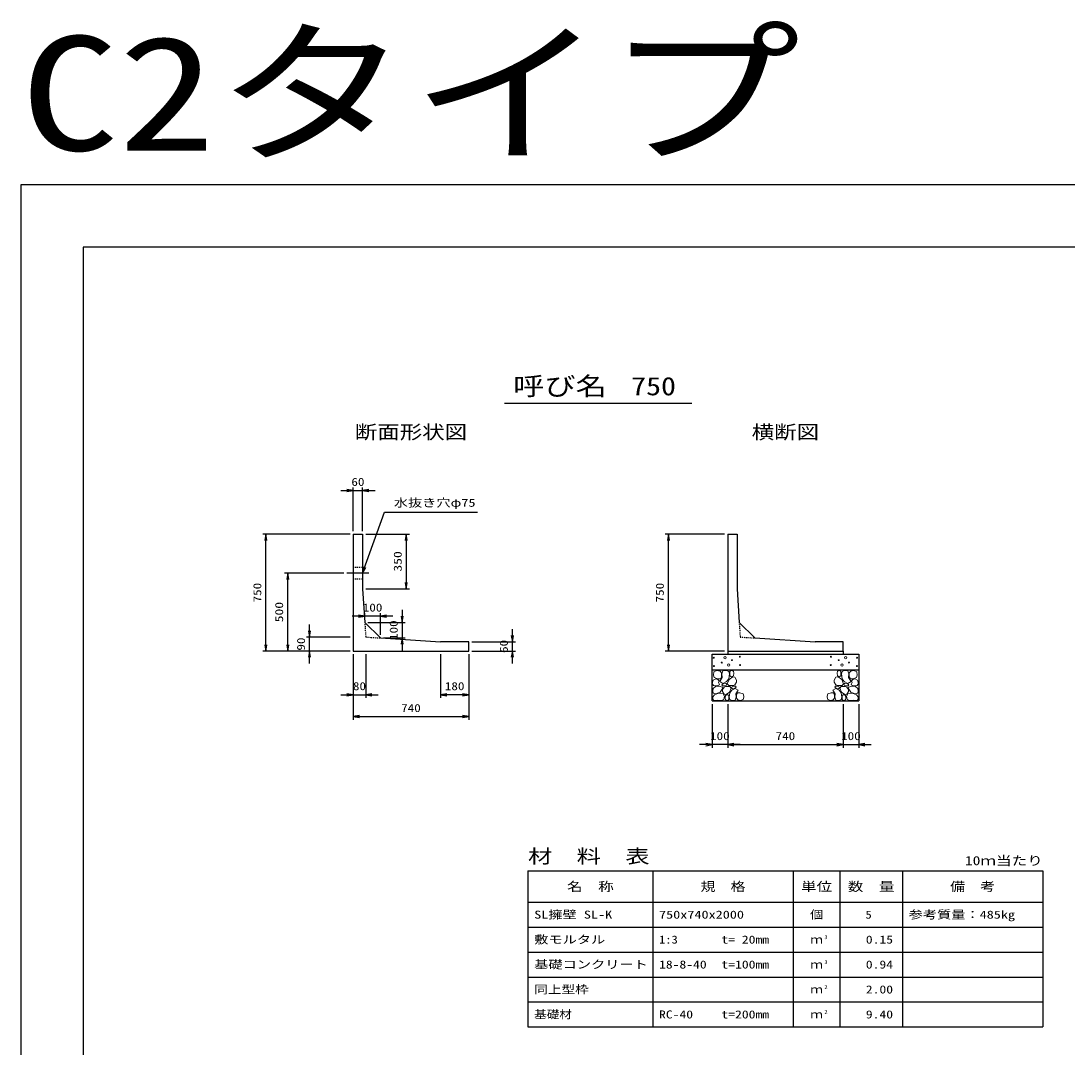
# Model space of a CAD drawing. Units: millimetres at full size. Extents: x 0 to 16820, y 0 to 12931.
# Drawn here: x 0 to 6706, y 6351 to 12931 of the extents above; entities that cross this region are included whole.
import ezdxf
from ezdxf.enums import TextEntityAlignment as Align

# ---------------------------------------------------------------- set-up
doc = ezdxf.new("R2010")
doc.units = ezdxf.units.MM
doc.linetypes.add('CHAIN', pattern=[18.5, 12, -1.5, 3.5, -1.5])
doc.linetypes.add('DASHED_SPACED', pattern=[12, 6, -6])
for name, color, linetype, lineweight in [('D-BMK', 2, 'CHAIN', 25), ('D-DCR-HCHn', 4, 'Continuous', 9), ('D-MTR-FRAM', 7, 'Continuous', 25), ('D-MTR-LINE', 7, 'Continuous', 25), ('D-STR-DIM', 7, 'Continuous', 25), ('D-STR-STRn', 1, 'Continuous', 25), ('D-STR-TXT', 7, 'Continuous', 25), ('D-TTL', 2, 'Continuous', 25), ('D-TTL-TXT', 7, 'Continuous', 25)]:
    doc.layers.add(name, color=color, linetype=linetype, lineweight=lineweight)
doc.layers.add('D-MTR', color=7, linetype='Continuous')
doc.layers.add('D-MTR-TXT', color=7, linetype='Continuous')
doc.styles.add('ＭＳ ゴシック', font='')
doc.styles.get('ＭＳ ゴシック').set_extended_font_data('MS Gothic')

# ---------------------------------------------------------------- blocks, each defined once
blk = doc.blocks.new('open_arrow')
at = {"color": 0, "linetype": 'Continuous', "lineweight": -2}
blk.add_lwpolyline([(7.5, 1.25), (0, 0), (7.5, -1.25)], dxfattribs=at)

msp = doc.modelspace()

# ---------------------------------------------------------------- linework, layer by layer
at = {"layer": 'D-BMK'}
msp.add_line((2230, 9390), (2090, 9390), dxfattribs=at)
at = {"layer": 'D-DCR-HCHn'}
for points in [[(4481.198, 8761.594), (4460.395, 8766.217), (4441.904, 8756.971), (4439.592, 8736.168), (4444.215, 8719.988), (4467.33, 8713.053), (4483.51, 8713.053), (4490.444, 8724.611), (4490.444, 8750.037)], [(4499.69, 8763.906), (4492.756, 8743.102), (4495.067, 8719.988), (4478.887, 8694.562), (4499.69, 8683.005), (4522.805, 8694.562), (4536.673, 8713.053), (4541.296, 8743.102), (4536.673, 8759.283), (4522.805, 8766.217)], [(4538.985, 8708.431), (4527.427, 8680.693), (4536.673, 8669.136), (4564.411, 8669.136), (4575.968, 8673.759), (4587.525, 8689.939), (4587.525, 8703.808), (4575.968, 8722.299), (4562.099, 8724.611)], [(4543.608, 8759.283), (4543.608, 8731.545), (4555.165, 8724.611), (4566.722, 8731.545), (4569.034, 8747.725), (4566.722, 8761.594), (4550.542, 8766.217)], [(5261.015, 8708.431), (5272.573, 8680.693), (5263.327, 8669.136), (5235.589, 8669.136), (5224.032, 8673.759), (5212.475, 8689.939), (5212.475, 8703.808), (5224.032, 8722.299), (5237.901, 8724.611)], [(5256.392, 8759.283), (5256.392, 8731.545), (5244.835, 8724.611), (5233.278, 8731.545), (5230.966, 8747.725), (5233.278, 8761.594), (5249.458, 8766.217)], [(5300.31, 8763.906), (5307.244, 8743.102), (5304.933, 8719.988), (5321.113, 8694.562), (5300.31, 8683.005), (5277.195, 8694.562), (5263.327, 8713.053), (5258.704, 8743.102), (5263.327, 8759.283), (5277.195, 8766.217)], [(5318.802, 8761.594), (5339.605, 8766.217), (5358.096, 8756.971), (5360.408, 8736.168), (5355.785, 8719.988), (5332.67, 8713.053), (5316.49, 8713.053), (5309.556, 8724.611), (5309.556, 8750.037)], [(4437.281, 8703.808), (4430.346, 8683.005), (4439.592, 8669.136), (4462.707, 8666.824), (4478.488, 8673.599), (4471.952, 8689.939), (4476.575, 8699.185), (4467.33, 8708.431), (4453.461, 8713.053)], [(4481.155, 8627.009), (4498.277, 8652.692), (4496.137, 8659.112), (4472.594, 8665.533), (4451.192, 8663.393), (4436.21, 8650.551), (4434.07, 8635.57), (4436.21, 8620.588), (4453.332, 8616.308)], [(4504.313, 8683.005), (4492.756, 8673.759), (4497.379, 8666.824), (4513.559, 8666.824), (4520.493, 8669.136), (4525.116, 8678.382), (4518.182, 8685.316)], [(4541.082, 8627.009), (4551.783, 8652.692), (4543.222, 8663.393), (4517.539, 8663.393), (4506.838, 8659.112), (4496.137, 8644.131), (4496.137, 8631.289), (4506.838, 8614.167), (4519.679, 8612.027)], [(4577.466, 8575.643), (4583.886, 8594.905), (4581.746, 8616.308), (4596.728, 8639.85), (4577.466, 8650.551), (4556.063, 8639.85), (4543.222, 8622.728), (4538.941, 8594.905), (4543.222, 8579.924), (4556.063, 8573.503)], [(4573.185, 8650.551), (4583.886, 8659.112), (4579.606, 8665.533), (4564.624, 8665.533), (4558.204, 8663.393), (4553.923, 8654.832), (4560.344, 8648.411)], [(5222.534, 8575.643), (5216.114, 8594.905), (5218.254, 8616.308), (5203.272, 8639.85), (5222.534, 8650.551), (5243.937, 8639.85), (5256.778, 8622.728), (5261.059, 8594.905), (5256.778, 8579.924), (5243.937, 8573.503)], [(5226.815, 8650.551), (5216.114, 8659.112), (5220.394, 8665.533), (5235.376, 8665.533), (5241.796, 8663.393), (5246.077, 8654.832), (5239.656, 8648.411)], [(5258.918, 8627.009), (5248.217, 8652.692), (5256.778, 8663.393), (5282.461, 8663.393), (5293.162, 8659.112), (5303.863, 8644.131), (5303.863, 8631.289), (5293.162, 8614.167), (5280.321, 8612.027)], [(5295.687, 8683.005), (5307.244, 8673.759), (5302.621, 8666.824), (5286.441, 8666.824), (5279.507, 8669.136), (5274.884, 8678.382), (5281.818, 8685.316)], [(5318.845, 8627.009), (5301.723, 8652.692), (5303.863, 8659.112), (5327.406, 8665.533), (5348.808, 8663.393), (5363.79, 8650.551), (5365.93, 8635.57), (5363.79, 8620.588), (5346.668, 8616.308)], [(5362.719, 8703.808), (5369.654, 8683.005), (5360.408, 8669.136), (5337.293, 8666.824), (5321.512, 8673.599), (5328.048, 8689.939), (5323.425, 8699.185), (5332.67, 8708.431), (5346.539, 8713.053)], [(4489.716, 8573.503), (4504.698, 8579.924), (4508.978, 8601.326), (4500.417, 8616.308), (4485.435, 8620.588), (4466.173, 8618.448), (4444.771, 8609.887), (4434.07, 8597.045), (4434.07, 8582.064), (4440.49, 8573.503), (4466.173, 8575.643)], [(4536.801, 8579.924), (4536.801, 8605.606), (4526.1, 8612.027), (4515.399, 8605.606), (4513.259, 8590.625), (4515.399, 8577.783), (4530.381, 8573.503)], [(4594.588, 8577.783), (4613.85, 8573.503), (4630.972, 8582.064), (4633.112, 8601.326), (4628.831, 8616.308), (4607.429, 8622.728), (4592.447, 8622.728), (4586.027, 8612.027), (4586.027, 8588.484)], [(5205.412, 8577.783), (5186.15, 8573.503), (5169.028, 8582.064), (5166.888, 8601.326), (5171.169, 8616.308), (5192.571, 8622.728), (5207.553, 8622.728), (5213.973, 8612.027), (5213.973, 8588.484)], [(5263.199, 8579.924), (5263.199, 8605.606), (5273.9, 8612.027), (5284.601, 8605.606), (5286.741, 8590.625), (5284.601, 8577.783), (5269.619, 8573.503)], [(5310.284, 8573.503), (5295.302, 8579.924), (5291.022, 8601.326), (5299.583, 8616.308), (5314.565, 8620.588), (5333.827, 8618.448), (5355.229, 8609.887), (5365.93, 8597.045), (5365.93, 8582.064), (5359.51, 8573.503), (5333.827, 8575.643)]]:
    msp.add_lwpolyline(points, close=True, dxfattribs=at)
for centre, radius in [((4513.336, 8847.43), 7.5), ((4608.131, 8853.481), 3), ((5191.869, 8853.481), 3), ((5286.664, 8847.43), 7.5), ((4440.727, 8847.43), 3), ((4441.869, 8793.919), 3), ((4492.292, 8815.761), 3), ((4536.664, 8799.97), 7.5), ((4557.708, 8831.639), 3), ((4609.273, 8799.97), 3), ((5190.727, 8799.97), 3), ((5242.292, 8831.639), 3), ((5263.336, 8799.97), 7.5), ((5307.708, 8815.761), 3), ((5358.131, 8793.919), 3), ((5359.273, 8847.43), 3)]:
    msp.add_circle(centre, radius, dxfattribs=at)
at = {"layer": 'D-MTR-FRAM'}
for p, q in [((3250, 7480), (6550, 7480)), ((3250, 7480), (3250, 6480)), ((6550, 7480), (6550, 6480)), ((3250, 6480), (6550, 6480))]:
    msp.add_line(p, q, dxfattribs=at)
at = {"layer": 'D-MTR-LINE'}
for p, q in [((4050, 7480), (4050, 6480)), ((4950, 7480), (4950, 6480)), ((5250, 7480), (5250, 6480)), ((5650, 7480), (5650, 6480)), ((3250, 7280), (6550, 7280)), ((3250, 7120), (6550, 7120)), ((3250, 6960), (6550, 6960)), ((3250, 6800), (6550, 6800)), ((3250, 6640), (6550, 6640))]:
    msp.add_line(p, q, dxfattribs=at)
at = {"layer": 'D-STR-DIM'}
for p, q in [((2130, 9660), (2130, 9940)), ((2190, 9660), (2190, 9940)), ((2050, 9920), (2270, 9920)), ((2110, 9640), (1550, 9640)), ((1570, 8890), (1570, 9640)), ((2210, 9640), (2490, 9640)), ((2470, 9640), (2470, 9290)), ((4510, 9640), (4130, 9640)), ((4150, 8890), (4150, 9640)), ((2070, 9390), (1690, 9390)), ((1710, 8890), (1710, 9390)), ((2210, 9290), (2490, 9290)), ((2203.927, 9094.13), (2203.927, 9134.13)), ((2303.927, 8994.13), (2303.927, 9134.13)), ((2443.927, 9154.13), (2443.927, 8894.13)), ((1850, 8810), (1850, 9060)), ((2383.927, 9114.13), (2123.927, 9114.13)), ((2223.927, 9074.13), (2463.927, 9074.13)), ((3150, 8810), (3150, 9030)), ((2110, 8980), (1830, 8980)), ((2323.927, 8974.13), (2463.927, 8974.13)), ((2890, 8950), (3170, 8950)), ((2110, 8890), (1550, 8890)), ((2110, 8890), (1690, 8890)), ((2110, 8890), (1830, 8890)), ((2130, 8870), (2130, 8590)), ((2130, 8870), (2130, 8450)), ((2210, 8870), (2210, 8590)), ((2690, 8870), (2690, 8590)), ((2870, 8870), (2870, 8450)), ((2870, 8870), (2870, 8590)), ((2890, 8890), (3170, 8890)), ((4510, 8890), (4130, 8890)), ((2050, 8610), (2290, 8610)), ((2870, 8610), (2690, 8610)), ((4430, 8550), (4430, 8270)), ((4530, 8550), (4530, 8270)), ((4530, 8550), (4530, 8270)), ((5270, 8550), (5270, 8270)), ((5270, 8550), (5270, 8270)), ((5370, 8550), (5370, 8270)), ((2130, 8470), (2870, 8470)), ((4610, 8290), (4350, 8290)), ((4530, 8290), (5270, 8290)), ((5190, 8290), (5450, 8290))]:
    msp.add_line(p, q, dxfattribs=at)
at = {"layer": 'D-STR-STRn'}
for p, q in [((2130, 9640), (2190, 9640)), ((2130, 9640), (2130, 8890)), ((2190, 9640), (2190, 9290)), ((4530, 9640), (4590, 9640)), ((4530, 9640), (4530, 8890)), ((4590, 9640), (4590, 9290)), ((2190, 9290), (2203.927, 9074.13)), ((4590, 9290), (4603.927, 9074.13)), ((2303.927, 8974.13), (2203.927, 9074.13)), ((4703.927, 8974.13), (4603.927, 9074.13)), ((2303.927, 8974.13), (2690, 8950)), ((2870, 8950), (2690, 8950)), ((2870, 8890), (2870, 8950)), ((4703.927, 8974.13), (5090, 8950)), ((5270, 8950), (5090, 8950)), ((5270, 8890), (5270, 8950)), ((2130, 8890), (2870, 8890)), ((4430, 8570), (4430, 8870)), ((4430, 8870), (5370, 8870)), ((4530, 8890), (5270, 8890)), ((4530, 8890), (4530, 8870)), ((5270, 8890), (5270, 8870)), ((5370, 8870), (5370, 8570)), ((4430, 8770), (5370, 8770)), ((4430, 8570), (5370, 8570))]:
    msp.add_line(p, q, dxfattribs=at)
at = {"layer": 'D-STR-STRn', "linetype": 'DASHED_SPACED'}
for p, q in [((2130, 9427.5), (2190, 9427.5)), ((2130, 9352.5), (2190, 9352.5))]:
    msp.add_line(p, q, dxfattribs=at)
at = {"layer": 'D-STR-STRn', "color": 2, "linetype": 'DASHED_SPACED'}
for p, q in [((2203.927, 9074.13), (2210, 8980)), ((4603.927, 9074.13), (4610, 8980)), ((2210, 8980), (2303.927, 8974.13)), ((4610, 8980), (4703.927, 8974.13))]:
    msp.add_line(p, q, dxfattribs=at)
at = {"layer": 'D-STR-TXT'}
msp.add_lwpolyline([(2190, 9390), (2330, 9780), (2370, 9780), (2926.193, 9780)], dxfattribs=at)
at = {"layer": 'D-TTL'}
for points in [[(0, 0), (16820, 0), (16820, 11880), (0, 11880)], [(400, 400), (16420, 400), (16420, 11480), (400, 11480)]]:
    msp.add_lwpolyline(points, close=True, dxfattribs=at)
at = {"layer": 'D-TTL-TXT'}
msp.add_line((3100, 10480), (4300, 10480), dxfattribs=at)

# ---------------------------------------------------------------- block references
at = {"layer": 'D-STR-DIM', "xscale": 5.33, "yscale": 5.33}
for p, rotation in [((2130, 9920), 180), ((1570, 9640), 270), ((2470, 9640), 270), ((4150, 9640), 270), ((1710, 9390), 270), ((2470, 9290), 90), ((2203.927, 9114.13), 180), ((2443.927, 9074.13), 90), ((1850, 8980), 90), ((3150, 8950), 90), ((1570, 8890), 90), ((1710, 8890), 90), ((2443.927, 8974.13), 270), ((4150, 8890), 90), ((1850, 8890), 270), ((3150, 8890), 270), ((2130, 8610), 180), ((2870, 8610), 180), ((2870, 8470), 180), ((4430, 8290), 180), ((5270, 8290), 180), ((5270, 8290), 180)]:
    msp.add_blockref('open_arrow', p, dxfattribs=dict(at, rotation=rotation))
for p in [(2190, 9920), (2303.927, 9114.13), (2210, 8610), (2690, 8610), (2130, 8470), (4530, 8290), (4530, 8290), (5370, 8290)]:
    msp.add_blockref('open_arrow', p, dxfattribs=at)
at = {"layer": 'D-STR-TXT', "xscale": 5.33, "yscale": 5.33, "rotation": 70.3}
msp.add_blockref('open_arrow', (2190, 9390), dxfattribs=at)

# ---------------------------------------------------------------- texts
at = {"layer": 'D-MTR', "style": 'ＭＳ ゴシック', "width": 1.3}
msp.add_text('材\u3000料\u3000表', height=87.98, dxfattribs=at).set_placement((3250, 7504), align=Align.BOTTOM_LEFT)
at = {"layer": 'D-MTR', "style": 'ＭＳ ゴシック', "width": 1.25}
msp.add_text('10ｍ当たり', height=58.65, dxfattribs=at).set_placement((6550, 7499.333), align=Align.BOTTOM_RIGHT)
at = {"layer": 'D-MTR-TXT', "style": 'ＭＳ ゴシック'}
for s, height, width, p in [('名\u3000称', 58.65, 1.25, (3650, 7380)), ('規\u3000格', 58.65, 1.2, (4500, 7380)), ('単位', 58.65, 1.25, (5100, 7380)), ('数\u3000量', 58.65, 1.25, (5450, 7380)), ('備\u3000考', 58.65, 1.2, (6100, 7380)), ('個', 51.32, 1.2, (5100, 7200)), ('ｍ', 51.32, 1.15, (5100, 7040)), ('ｍ', 51.32, 1.15, (5100, 6880)), ('ｍ', 51.32, 1.15, (5100, 6720)), ('ｍ', 51.32, 1.15, (5100, 6560))]:
    msp.add_text(s, height=height, dxfattribs=dict(at, width=width)).set_placement(p, align=Align.MIDDLE_CENTER)
for s, width, p in [('SL擁壁 SL-K', 1.3, (3290, 7200)), ('750x740x2000', 1.3, (4090, 7200)), ('参考質量：485kg', 1.3, (5690, 7200)), ('敷モルタル', 1.3, (3290, 7040)), ('1:3', 1.15, (4090, 7040)), ('t= 20mm', 1.25, (4490, 7040)), ('基礎コンクリート', 1.3, (3290, 6880)), ('18-8-40', 1.25, (4090, 6880)), ('t=100mm', 1.25, (4490, 6880)), ('同上型枠', 1.25, (3290, 6720)), ('基礎材', 1.15, (3290, 6560)), ('RC-40', 1.25, (4090, 6560)), ('t=200mm', 1.25, (4490, 6560))]:
    msp.add_text(s, height=51.32, dxfattribs=dict(at, width=width)).set_placement(p, align=Align.MIDDLE_LEFT)
for s, width, p in [('5', 1.15, (5453.553, 7200)), ('0.15', 1.25, (5590, 7040)), ('0.94', 1.25, (5590, 6880)), ('2.00', 1.25, (5590, 6720)), ('9.40', 1.25, (5590, 6560))]:
    msp.add_text(s, height=51.32, dxfattribs=dict(at, width=width)).set_placement(p, align=Align.MIDDLE_RIGHT)
at = {"layer": 'D-MTR-TXT', "style": 'ＭＳ ゴシック', "width": 1.15}
for s, p in [('3', (5150, 7035.333)), ('3', (5150, 6875.333)), ('2', (5150, 6715.333)), ('2', (5150, 6555.333))]:
    msp.add_text(s, height=25.66, dxfattribs=at).set_placement(p, align=Align.BOTTOM_LEFT)
at = {"layer": 'D-STR-DIM', "style": 'ＭＳ ゴシック', "width": 1.2}
for s, p in [('60', (2160, 9975)), ('100', (2253.927, 9169.13)), ('80', (2170, 8665)), ('180', (2780, 8665)), ('740', (2500, 8525)), ('100', (4480, 8345)), ('740', (4900, 8345)), ('100', (5320, 8345))]:
    msp.add_text(s, height=51.32, dxfattribs=at).set_placement(p, align=Align.MIDDLE_CENTER)
at = {"layer": 'D-STR-DIM', "style": 'ＭＳ ゴシック'}
for s, width, p in [('350', 1.25, (2415, 9465)), ('750', 1.2, (1515, 9265)), ('750', 1.2, (4095, 9265)), ('500', 1.25, (1655, 9140)), ('100', 1.2, (2388.927, 9024.13)), ('90', 1.2, (1795, 8935)), ('60', 1.2, (3095, 8920))]:
    msp.add_text(s, height=51.32, rotation=90, dxfattribs=dict(at, width=width)).set_placement(p, align=Align.MIDDLE_CENTER)
at = {"layer": 'D-STR-TXT', "style": 'ＭＳ ゴシック', "width": 1.3}
msp.add_text('水抜き穴φ75', height=51.32, dxfattribs=at).set_placement((2390, 9800), align=Align.BOTTOM_LEFT)
at = {"layer": 'D-TTL-TXT', "style": 'ＭＳ ゴシック', "width": 1.25}
msp.add_text('C2タイプ', height=733.1, dxfattribs=at).set_placement((0, 11880), align=Align.BOTTOM_LEFT)
at = {"layer": 'D-TTL-TXT', "style": 'ＭＳ ゴシック'}
for s, height, width, p in [('呼び名', 117.3, 1.25, (3455, 10495)), ('750', 117.3, 1.2, (4055, 10495)), ('断面形状図', 87.98, 1.2, (2500, 10224)), ('横断図', 87.98, 1.2, (4900, 10224))]:
    msp.add_text(s, height=height, dxfattribs=dict(at, width=width)).set_placement(p, align=Align.BOTTOM_CENTER)

doc.saveas('drawing.dxf')
